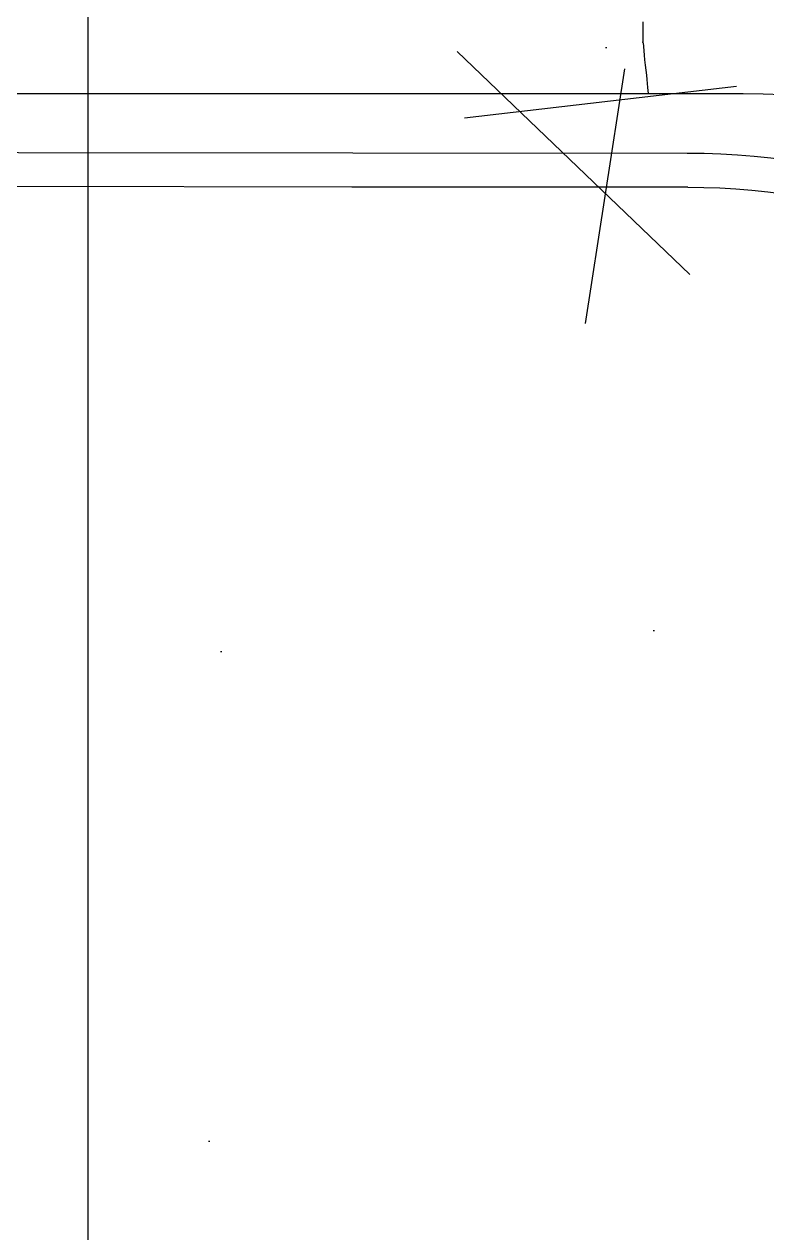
# Model space of a CAD drawing. Header units: millimetres. Extents: x 7294529 to 7346664, y 234399 to 276449.
# Drawn here: x 7332253.7 to 7332319.6, y 248558.4 to 248665.5 of the extents above; entities that cross this region are included whole.
import ezdxf
from ezdxf.xclip import XClip

# ---------------------------------------------------------------- set-up
doc = ezdxf.new("R2010")
doc.units = ezdxf.units.MM
doc.header["$LTSCALE"] = 100
doc.header["$XCLIPFRAME"] = 2
for name, color, linetype in [('BP', 7, 'Continuous'), ('U-59C-EX$0$FUR_욕실', 6, 'Continuous'), ('U-59C-EX$0$HAT', 8, 'Continuous')]:
    doc.layers.add(name, color=color, linetype=linetype)

# ---------------------------------------------------------------- blocks, each defined once
blk = doc.blocks.new('U-59C-EX$0$대변기')
blk.add_wipeout([(22.25, 172.54), (8.91, 147.75), (6.75, 136.34), (0, 0), (6.75, -136.34), (8.91, -147.75), (22.08, -172.29), (48.75, -190.93), (71.39, -195), (166.78, -195), (163.87, -199.59), (211.56, -201.09), (211.59, -201.6), (211.81, -202.64), (212.51, -203.59), (213.12, -203.98), (214.15, -204.2), (220.75, -204.2), (220.75, -206.36), (211.68, -206.36), (211.16, -206.4), (210.27, -206.68), (209.31, -207.43), (208.75, -208.41), (208.59, -209.09), (208.56, -209.46), (208.57, -265.02), (208.68, -265.02), (208.78, -265.75), (209.15, -266.63), (209.44, -267.04), (210.11, -267.63), (210.66, -267.92), (211.05, -268.03), (211.75, -268.12), (489.29, -268.12), (490.39, -267.86), (490.87, -267.71), (491.45, -267.22), (492.01, -266.5), (492.24, -265.95), (492.34, -265.59), (492.39, -265), (492.39, -209.47), (492.27, -208.62), (492.05, -208.04), (491.65, -207.42), (491.18, -206.97), (490.66, -206.65), (490.05, -206.44), (489.56, -206.38), (489.29, -206.36), (294.65, -206.36), (294.65, -204.2), (299.37, -204.2), (299.93, -204.14), (300.82, -203.77), (301.13, -203.53), (301.57, -203.01), (301.8, -202.57), (301.98, -201.86), (301.98, -201.81), (356.76, -202.11), (409.65, -200.73), (451.07, -197.49), (521.76, -184.13), (558.83, -171.77), (607.51, -146.93), (640.32, -121.72), (666.4, -92.64), (682.86, -64.81), (689.37, -48.84), (694.46, -30.58), (696.68, -17.3), (697.46, -8.65), (697.7, 0.02), (696.02, 21.31), (691.27, 41.8), (683.34, 62.6), (669.05, 87.71), (652.78, 108.07), (630.64, 128.96), (599.08, 150.93), (558.2, 170.85), (516.94, 184.22), (478.6, 192.5), (440.58, 197.36), (409.56, 199.56), (375.33, 200.69), (311.09, 200.7), (281.72, 200.87), (251.35, 200.76), (223.33, 200.38), (188.29, 199.95), (182.4, 198.16), (177.52, 194.77), (79.8, 195), (40.7, 194.57), (37.25, 193.23), (37.25, 185.31)]).dxf.layer = 'U-59C-EX$0$FUR_욕실'
at = {"layer": 'U-59C-EX$0$FUR_욕실'}
for p, q in [((80.27, 201.36), (80.27, 199.58)), ((321.99, 195), (71.39, 195))]:
    blk.add_line(p, q, dxfattribs=at)
for centre, radius, start, end in [((71.39, 130), 65, 90.0014, 139.117), ((87.46, 19012.52), 18822.83, 269.966177, 270.32705), ((87.94, 18978.66), 18791.97, 269.964495, 270.327497)]:
    blk.add_arc(centre, radius, start, end, dxfattribs=at)
blk.add_ellipse((79.77, 199.58), major_axis=(0.5, 0), ratio=0.902862, start_param=6.108652, end_param=6.283185, dxfattribs=at)
for points in [[(80.26, 199.5), (80.23, 199.05), (80.18, 198.55), (80.12, 198)], [(80.12, 198), (79.97, 196.66), (79.86, 195.63), (79.8, 195)]]:
    blk.add_open_spline(points, degree=3, dxfattribs=at)
for points, knots in [([(11.84, 131.64), (12.22, 135.6), (13.72, 143.45), (18.13, 154.57), (24.51, 164.66), (32.64, 173.41), (42.23, 180.51), (52.96, 185.76), (64.45, 188.97), (72.38, 189.69), (76.34, 189.69)], [0, 0, 0, 0, 0.125651, 0.250302, 0.375666, 0.500193, 0.62538, 0.750073, 0.87514, 1, 1, 1, 1]), ([(76.29, 186.69), (72.5, 186.69), (64.9, 186.01), (53.9, 182.95), (43.62, 177.95), (34.44, 171.17), (26.65, 162.83), (20.54, 153.22), (16.32, 142.61), (14.89, 135.13), (14.52, 131.36)], [0, 0, 0, 0, 0.125158, 0.250483, 0.375338, 0.500608, 0.625088, 0.750283, 0.874667, 1, 1, 1, 1])]:
    blk.add_open_spline(points, degree=3, knots=knots, dxfattribs=at)
blk = doc.blocks.new('U-59C-EX$0$A$Ce93e390f')
at = {"layer": 'U-59C-EX$0$HAT'}
h = blk.add_hatch(dxfattribs=at)
h.set_pattern_fill('_USER', color=256, scale=300, angle=180, double=1, pattern_type=0)
h.set_pattern_definition([(180, (1340, -8e-07), (-4e-14, -300), []), (270, (1340, -8e-07), (300, -6e-14), [])])
h.paths.add_polyline_path([(1340, 1350), (0, 1350), (0, 0), (1340, 0)])
at = {"layer": 'U-59C-EX$0$FUR_욕실', "xscale": -1}
blk.add_blockref('U-59C-EX$0$대변기', (1469.49, 399.99), dxfattribs=at)
at = {"layer": 'U-59C-EX$0$HAT'}
h = blk.add_hatch(dxfattribs=at)
h.set_pattern_fill('AR-CONC', color=252, angle=90)
h.set_pattern_definition([(140, (805930.75, -2615083.35), (15.9390865, 182.184669), [19.05, -209.55]), (85, (805930.75, -2615083.35), (-191.056845, -35.24342), [15.24, -167.640584]), (190.4514444, (805932.07, -2615068.17), (-175.117751, 146.941248), [16.190009, -178.090245]), (136.1842, (805879.95, -2615083.35), (42.04233, 271.07904), [28.575, -314.325]), (186.635557, (805883.45, -2615060.76), (-247.426123, 237.404135), [24.285023, -267.135608]), (81.184151, (805879.95, -2615083.35), (-247.426123, 237.404135), [22.859967, -251.459732]), (111, (805892.65, -2615057.95), (102.265199, 151.614391), [19.05, -209.55]), (56, (805892.65, -2615057.95), (-184.187966, 61.802029), [15.24, -167.64]), (161.451445, (805901.17, -2615045.32), (-81.922768, 213.41642), [16.190009, -178.089938]), (127.4999997, (805930.746, -2615083.35), (-84.5550389, 3.0886037), [0, -165.608, 0, -170.18, 0, -168.275]), (97.4999997, (805930.75, -2615083.35), (-100.1805745, 66.819663), [0, -97.028, 0, -161.798, 0, -64.135]), (57.4999997, (805930.746, -2615139.993), (5.7287447, 135.5905951), [0, -63.5, 0, -198.12, 0, -262.89]), (47.4999997, (805930.75, -2615165.39), (-25.4264903, 148.1291815), [0, -82.55, 0, -131.572, 0, -186.69])])
h.paths.add_polyline_path([(1500, 1350), (1340, 1350), (1340, 0), (1500, 0)])
at = {"layer": 'U-59C-EX$0$FUR_욕실'}
blk.add_lwpolyline([(1500, 1350), (1340, 1350), (1340, 0), (1500, 0)], close=True, dxfattribs=at)
blk = doc.blocks.new('U-59C-EX')
at = {"layer": 'U-59C-EX$0$FUR_욕실', "xscale": -1.000000000000001}
blk.add_blockref('U-59C-EX$0$A$Ce93e390f', (1735, -2945), dxfattribs=at)

msp = doc.modelspace()

# ---------------------------------------------------------------- block references
at = {"layer": 'BP'}
ref = msp.add_blockref('U-59C-EX', (7332654.36, 251009.38), dxfattribs=dict(at, xscale=-1))
XClip(ref).set_block_clipping_path([(12590, 2135.0000000001), (4674.9999999981, 2134.9999999984), (4074.9999999981, 1534.9999999988), (-145, 1535.0000000005), (-145, -7185.0000000001), (12590, -7184.9999999997)])

doc.saveas('drawing.dxf')
